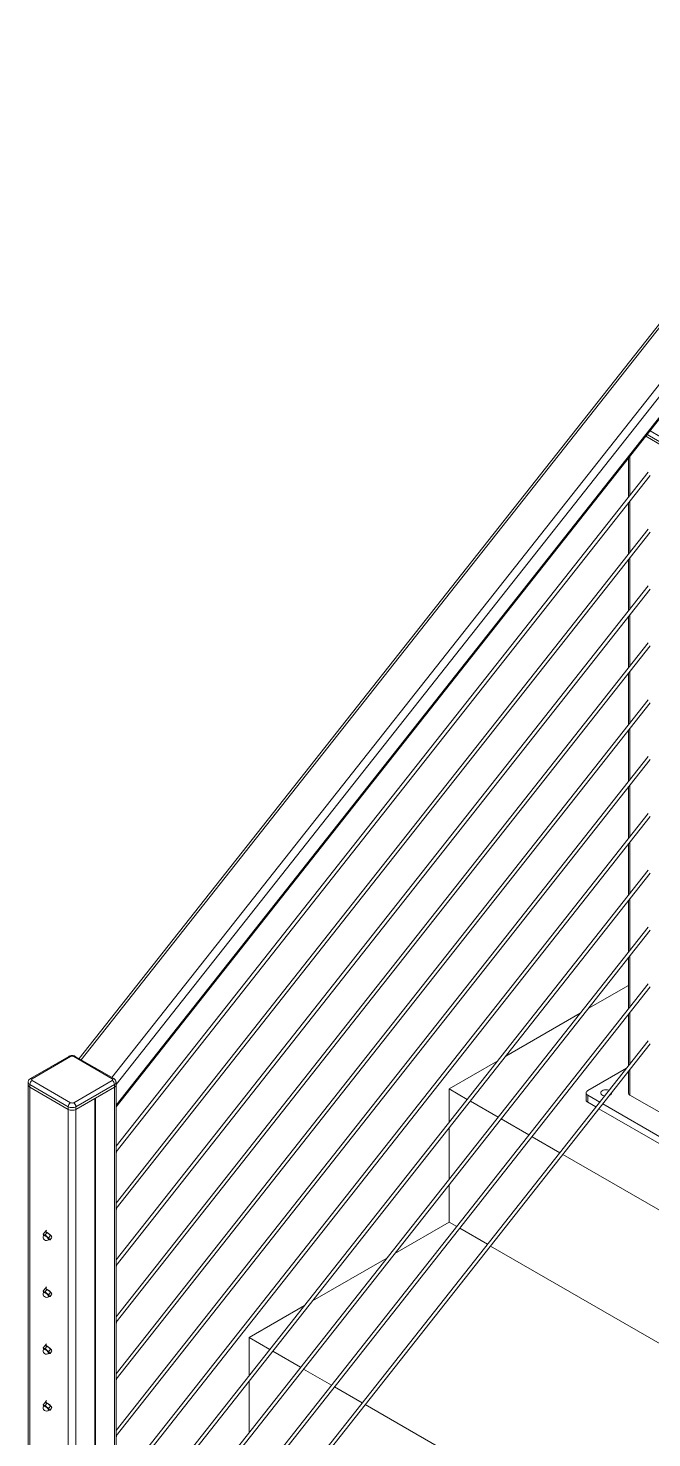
# Model space of a CAD drawing. Header units: inches. Extents: x 0.03 to 2.74, y 0.01 to 1.91.
# Drawn here: x 1.0198 to 1.1138, y 0.3747 to 0.5872 of the extents above; entities that cross this region are included whole.
import ezdxf

# ---------------------------------------------------------------- set-up
doc = ezdxf.new("R2010")
doc.units = ezdxf.units.IN
doc.header["$MEASUREMENT"] = 0

msp = doc.modelspace()

# ---------------------------------------------------------------- linework, layer by layer
at = {"linetype": 'Continuous', "lineweight": 15}
for p, q in [((1.200425533235997, 0.650988846879453), (1.027453124656306, 0.4318461585634432)), ((1.200894123086923, 0.6510387520651947), (1.027747983206481, 0.431675951991483)), ((1.205533930394486, 0.648360248320094), (1.032387790514044, 0.4289974482463822)), ((1.206113905875816, 0.6472453563603524), (1.033003635065268, 0.427927998562546)), ((1.206113905875816, 0.6441250393961162), (1.033003635065268, 0.4248076845922583)), ((1.033003621237562, 0.4245534275733843), (1.20600252370234, 0.64372967606384)), ((1.116279944775364, 0.5237263493563603), (1.112846632489543, 0.5257083583507164)), ((1.116279944775364, 0.5241281891254798), (1.113064526026985, 0.525984410858128)), ((1.113500278532603, 0.5265364745156886), (1.116627932829702, 0.5247309181223219)), ((1.110239954308327, 0.5224058945253198), (1.110239954308327, 0.5164795992303044)), ((1.110480186505141, 0.5167839545740205), (1.110480186505141, 0.5227102518650016)), ((1.11323128816381, 0.5202693901972584), (1.033003628151415, 0.4186271389228865)), ((1.033027311555216, 0.4178165071641418), (1.113528843116695, 0.5198057293627945)), ((1.110239954308327, 0.515638958401201), (1.110239954308327, 0.5079069928721784)), ((1.110480186505141, 0.5082113482158946), (1.110480186505141, 0.5159433137449171)), ((1.11323128816381, 0.5116967838391324), (1.033003628151415, 0.4100545305687949)), ((1.033027311555216, 0.4092438988100502), (1.113528843116695, 0.5112331230046685)), ((1.110239954308327, 0.507066352043075), (1.110239954308327, 0.4993343855160697)), ((1.110480186505141, 0.4996387408597859), (1.110480186505141, 0.5073707073867911)), ((1.11323128816381, 0.5031241754850408), (1.033003628151415, 0.401481924210669)), ((1.033027311555216, 0.4006712944478899), (1.113528843116695, 0.5026605156485597)), ((1.110239954308327, 0.4984937446869663), (1.110239954308327, 0.490761778159961)), ((1.110480186505141, 0.4910661345016599), (1.110480186505141, 0.4987981010286652)), ((1.11323128816381, 0.4945515691269149), (1.033003628151415, 0.3929093158565775)), ((1.033027311555216, 0.3920986860937983), (1.113528843116695, 0.494087908292451)), ((1.110239954308327, 0.4899211374556053), (1.110239954308327, 0.4821891713028436)), ((1.110480186505141, 0.4824935276445425), (1.110480186505141, 0.4902254936725565)), ((1.11323128816381, 0.4859789625816672), (1.033003628151415, 0.3843367114944171)), ((1.033027311555216, 0.3835260777397068), (1.113528843116695, 0.4855153015912685)), ((1.110239954308327, 0.4813485304737402), (1.110239954308327, 0.4736165644457263)), ((1.110480186505141, 0.4739209207874252), (1.110480186505141, 0.4816528868154392)), ((1.11323128816381, 0.4774063554126802), (1.033003628151415, 0.3757641031403256)), ((1.033027311555216, 0.3749534733775465), (1.113528843116695, 0.4769426945782163)), ((1.110239954308327, 0.4727759236166229), (1.110239954308327, 0.4650439570896175)), ((1.110480186505141, 0.4653483144292992), (1.110480186505141, 0.4730802799583218)), ((1.11323128816381, 0.4688337480565715), (1.033003628151415, 0.3671914987781652)), ((1.033027311555216, 0.366380865023455), (1.113528843116695, 0.4683700872221075)), ((1.110239954308327, 0.4642033162605141), (1.110239954308327, 0.4564713507314916)), ((1.110480186505141, 0.4567757060752077), (1.110480186505141, 0.4645076736001958)), ((1.11323128816381, 0.4602611416984455), (1.033003628151415, 0.3586188904240737)), ((1.033027311555216, 0.3578082566693634), (1.113528843116695, 0.4597974808639816)), ((1.110239954308327, 0.4556307099023881), (1.110239954308327, 0.4478987423774001)), ((1.110480186505141, 0.4482030997170818), (1.110480186505141, 0.4559350652461043)), ((1.11323128816381, 0.4516885353403197), (1.033003628151415, 0.3500462820699822)), ((1.033027311555216, 0.3492356483152719), (1.113528843116695, 0.4512248745058557)), ((1.110239954308327, 0.4470581015482966), (1.110239954308327, 0.4393261380152397)), ((1.110480186505141, 0.4396304913629903), (1.110480186505141, 0.4473624588879783)), ((1.11323128816381, 0.4431159269862281), (1.033003628151415, 0.3414736737158907)), ((1.033027311555216, 0.3406630399611804), (1.113528843116695, 0.4426522661517641)), ((1.1102399508514, 0.4428811772620685), (1.104183235773709, 0.4393847100721143)), ((1.10296426816097, 0.4386810150478496), (1.091752598037999, 0.432208655653902)), ((1.110239954308327, 0.4384854971861363), (1.110239954308327, 0.4307535296611482)), ((1.110480186505141, 0.43105788700083), (1.110480186505141, 0.4387898505338869)), ((1.11323128816381, 0.4345433226240677), (1.033003628151415, 0.332901065361799)), ((1.033027311555216, 0.3320904395909511), (1.113528843116695, 0.4340796617896038)), ((1.025905638399563, 0.4321875990775794), (1.020105855930856, 0.4288394559256252)), ((1.026151681689911, 0.4321632349579722), (1.020351899221203, 0.428815091806018)), ((1.032415404443334, 0.4288150957973005), (1.026615646173112, 0.4321632249797661)), ((1.032661454647534, 0.4288394639081901), (1.026861696377313, 0.4321875930906557)), ((1.09053363042526, 0.4315049606296373), (1.083221318141094, 0.4272836526010563)), ((1.104100445839737, 0.4270159697876987), (1.109959659789711, 0.430398422003499)), ((1.110239954308327, 0.4299128888320448), (1.110239954308327, 0.4266811610602987)), ((1.110480186505141, 0.4263463463459751), (1.110480186505141, 0.4302172461717265)), ((1.019763682426976, 0.4282793275479557), (1.019763682426976, 0.427877486281862)), ((1.019763682426976, 0.427877486281862), (1.019763682426976, 0.3141741760630488)), ((1.025803686721719, 0.4245963916337313), (1.020003928451497, 0.427944520816197)), ((1.020003928451497, 0.4275426795501033), (1.020003928451497, 0.427944520816197)), ((1.025803686721719, 0.4241945503676375), (1.020003928451497, 0.4275426795501033)), ((1.020003928451497, 0.31383936933129), (1.020003928451497, 0.4275426795501033)), ((1.020351916505836, 0.4285472508110217), (1.026151674776058, 0.4251991216285561)), ((1.026615642716186, 0.4251991096547088), (1.032415425184893, 0.428547252806663)), ((1.032763406325379, 0.4279445268031206), (1.026963623856672, 0.4245963836511665)), ((1.032763406325379, 0.4275426855370269), (1.026963623856672, 0.4241945423850727)), ((1.029921508490846, 0.4259020928381486), (1.032763406325379, 0.4275426855370269)), ((1.032763406325379, 0.4275426855370269), (1.032763406325379, 0.4279445268031206)), ((1.032763406325379, 0.3138393753182137), (1.032763406325379, 0.4275426855370269)), ((1.033003641979121, 0.4278774942644269), (1.033003641979121, 0.4282793355305206)), ((1.033003641979121, 0.3141741840456137), (1.033003641979121, 0.4278774942644269)), ((1.085955729758374, 0.4257051103746167), (1.083221318141094, 0.4272836526010563)), ((1.083221318141094, 0.4272836526010563), (1.083221318141094, 0.4222408215769573)), ((1.029805521691204, 0.425835135083951), (1.026963623856672, 0.4241945423850727)), ((1.029805521691204, 0.3121318248651379), (1.029805521691204, 0.425835135083951)), ((1.029921508490846, 0.3121987826193354), (1.029921508490846, 0.4259020928381486)), ((1.090604117157636, 0.4230216534480091), (1.086411556636474, 0.4254419671190512)), ((1.103860213642922, 0.4266811590646576), (1.103860213642922, 0.4256095850163618)), ((1.105928378719863, 0.4252911011601199), (1.104100445839737, 0.4263463443503339)), ((1.104100445839737, 0.4263463443503339), (1.104100445839737, 0.425274770302038)), ((1.105347331591303, 0.4245549584792845), (1.104100445839737, 0.425274770302038)), ((1.116279944775364, 0.4229982171635095), (1.110480186505141, 0.4263463463459751)), ((1.025803686721719, 0.4241945503676375), (1.025803686721719, 0.4245963916337313)), ((1.025803686721719, 0.3104912401488245), (1.025803686721719, 0.4241945503676375)), ((1.026963623856672, 0.4241945423850727), (1.026963623856672, 0.4245963836511665)), ((1.026963623856672, 0.3104912321662595), (1.026963623856672, 0.4241945423850727)), ((1.116279944775364, 0.4182436952271419), (1.105803158469403, 0.4242918152237189)), ((1.116279944775364, 0.4193152692754378), (1.106384205597963, 0.4250279579045543)), ((1.083221318141094, 0.4214001767559227), (1.083221318141094, 0.4136682132228657)), ((1.095252504556899, 0.4203381965214016), (1.091059944035737, 0.4227585101924435)), ((1.099900895413088, 0.4176547375991527), (1.095708331434999, 0.4200750532658359)), ((1.033003635065268, 0.417576340822443), (1.033093487500183, 0.4176901882566714)), ((1.141218918127946, 0.3938023507981941), (1.100356722291189, 0.4173915943435872)), ((1.083221318141094, 0.4128275684018311), (1.083221318141094, 0.4071916002741801)), ((1.033003635065268, 0.4090037344643171), (1.033093487500183, 0.4091175799025799)), ((1.083221318141094, 0.4071916002741801), (1.075048922531017, 0.4024737767101808)), ((1.084357844969443, 0.4065354973017187), (1.083221318141094, 0.4071916002741801)), ((1.089006232368706, 0.4038520403751111), (1.084813671847543, 0.4062723540461531)), ((1.022017847436998, 0.4053581852490032), (1.022274268420852, 0.4056830484998433)), ((1.022017847436998, 0.4053581852490032), (1.022089077408583, 0.4051662931309037)), ((1.022335874308919, 0.4052558516119565), (1.02214572260705, 0.4052675720906278)), ((1.022274268420852, 0.4056830484998433), (1.022464395924235, 0.405671310060401)), ((1.022528936742944, 0.4059952598372049), (1.022313086249094, 0.405721790889513)), ((1.022335874308919, 0.4052558516119565), (1.022592295292773, 0.4055807148627966)), ((1.022858606543489, 0.4048486124489263), (1.023115027527343, 0.4051734756997664)), ((1.022873191316608, 0.4045554413711027), (1.02286237459343, 0.4045590943463395)), ((1.023063315363065, 0.4045437049273017), (1.022929836515074, 0.4046567203308268)), ((1.023063315363065, 0.4045437049273017), (1.0232911683059, 0.4048323680348312)), ((1.023115027527343, 0.4051734756997664), (1.02324850983226, 0.4050604583006)), ((1.073829954918278, 0.4017700816859162), (1.062618284795307, 0.3952977222919685)), ((1.141218918127946, 0.3737102984713179), (1.089462059246806, 0.4035888971195455)), ((1.033003635065268, 0.4004311261102256), (1.033093487500183, 0.4005449755404195)), ((1.022017847436998, 0.3967855768949117), (1.022274268420852, 0.3971104401457519)), ((1.022017847436998, 0.3967855768949117), (1.022089077408583, 0.3965936847768122)), ((1.022335874308919, 0.396683243257865), (1.02214572260705, 0.3966949657325019)), ((1.022274268420852, 0.3971104401457519), (1.022464395924235, 0.3970987037022751)), ((1.022528936742944, 0.397422653479079), (1.022313086249094, 0.3971491825354215)), ((1.022335874308919, 0.396683243257865), (1.022592295292773, 0.397008106508705)), ((1.022858606543489, 0.3962760080867659), (1.023115027527343, 0.3966008673456748)), ((1.022873191316608, 0.3959828350129768), (1.02286237459343, 0.3959864879882136)), ((1.023063315363065, 0.3959711005651413), (1.022929836515074, 0.3960841119767353)), ((1.023063315363065, 0.3959711005651413), (1.0232911683059, 0.3962597636726709)), ((1.023115027527343, 0.3966008673456748), (1.02324850983226, 0.3964878539384397)), ((1.061399317182568, 0.3945940272677039), (1.053062565456546, 0.3897813229375635)), ((1.033003635065268, 0.3918585217480653), (1.033093487500183, 0.3919723671863279)), ((1.056180059846511, 0.3879816317337408), (1.053062565456546, 0.3897813229375635)), ((1.053062565456546, 0.3897813229375635), (1.053062565456546, 0.3840320079157767)), ((1.022017847436998, 0.3882129725327514), (1.022274268420852, 0.3885378357835915)), ((1.022017847436998, 0.3882129725327514), (1.022089077408583, 0.3880210804146519)), ((1.022335874308919, 0.3881106388957046), (1.02214572260705, 0.3881223573784103)), ((1.022274268420852, 0.3885378357835915), (1.022464395924235, 0.3885260953481836)), ((1.022528936742944, 0.3888500451249874), (1.022313086249094, 0.3885765781732611)), ((1.022335874308919, 0.3881106388957046), (1.022592295292773, 0.3884355021465448)), ((1.022858606543489, 0.3877033997326744), (1.023115027527343, 0.3880282629835144)), ((1.022873191316608, 0.3874102266588852), (1.02286237459343, 0.387413879634122)), ((1.023063315363065, 0.3873984922110497), (1.022929836515074, 0.3875115076145749)), ((1.023063315363065, 0.3873984922110497), (1.0232911683059, 0.3876871553185793)), ((1.023115027527343, 0.3880282629835144), (1.02324850983226, 0.3879152455843481)), ((1.0608284507027, 0.385298172811492), (1.056635886724611, 0.3877184884781752)), ((1.065476838101963, 0.3826147158848844), (1.0612842775808, 0.3850350295559264)), ((1.033003635065268, 0.3832859133939737), (1.033093487500183, 0.3833997588322364)), ((1.053062565456546, 0.3831913630947421), (1.053062565456546, 0.3754593995616852)), ((1.070125225501226, 0.3799312589582768), (1.065932664980063, 0.3823515726293188)), ((1.022017847436998, 0.3796403641786599), (1.022274268420852, 0.3799652274294999)), ((1.022017847436998, 0.3796403641786599), (1.022089077408583, 0.3794484720605603)), ((1.022335874308919, 0.3795380305416131), (1.02214572260705, 0.3795497490243188)), ((1.022274268420852, 0.3799652274294999), (1.022464395924235, 0.3799534909860232)), ((1.022528936742944, 0.3802774367708958), (1.022313086249094, 0.3800039698191696)), ((1.022335874308919, 0.3795380305416131), (1.022592295292773, 0.3798628937924532)), ((1.022858606543489, 0.3791307913785829), (1.023115027527343, 0.3794556546294229)), ((1.022873191316608, 0.3788376222967249), (1.02286237459343, 0.3788412712800305)), ((1.023063315363065, 0.3788258838569583), (1.022929836515074, 0.3789388992604834)), ((1.023063315363065, 0.3788258838569583), (1.0232911683059, 0.3791145469644878)), ((1.023115027527343, 0.3794556546294229), (1.02324850983226, 0.3793426372302566)), ((1.111060165443398, 0.3563000211347013), (1.070581052379326, 0.3796681157027113)), ((1.033003635065268, 0.3747133050398822), (1.033093487500183, 0.374827154470076))]:
    msp.add_line(p, q, dxfattribs=at)
at = {"linetype": 'Continuous', "lineweight": 15, "flags": 128}
for points in [[(1.106665392003629, 0.4262248397346829), (1.106583431732029, 0.4262406711564776), (1.106388737628672, 0.4263038771051824), (1.106230790654553, 0.4263950579525026), (1.106121306333753, 0.4265074504703451), (1.106068418814448, 0.4266327348304657), (1.10607604479442, 0.4267616093491404), (1.10614362079464, 0.4268845169005685), (1.106266134271611, 0.426992345386942), (1.106434493508502, 0.4270770922869704), (1.106636215543538, 0.4271324733264535), (1.106856324970899, 0.427154377484479), (1.10707852929575, 0.4271411942785828), (1.107286332064589, 0.4270938895991152), (1.107337186911082, 0.4270759467889104)], [(1.022089077408583, 0.4051662931309037), (1.022069528488937, 0.4051985791043177), (1.022057501841466, 0.4052259475894073), (1.022053222166395, 0.4052479434388718), (1.022056748231478, 0.405264181359016), (1.022068003984328, 0.4052743778429297), (1.022086844234031, 0.4052783831017199), (1.022112899089447, 0.4052761032383956), (1.02214572260705, 0.4052675720906278)], [(1.022082481592724, 0.405180759843699), (1.022061335573011, 0.4052252736812567), (1.022067537299243, 0.4052676437204459), (1.022121652027474, 0.4052714296069003), (1.022217775327154, 0.4052362107255664), (1.022345529504776, 0.4051658118341474), (1.022491017715605, 0.4050678381756869), (1.022638507486908, 0.4049529291246472), (1.02277203473187, 0.4048335427736122), (1.022877076902051, 0.4047225847892622), (1.022942298735291, 0.4046321130388125), (1.022960627359865, 0.4045719224422986), (1.022930037016814, 0.404548516968228), (1.02286466999266, 0.4045606600993977)], [(1.022929836515074, 0.4046567203308268), (1.022949381977794, 0.4046244363530541), (1.022961408625265, 0.4045970678679645), (1.022965688300336, 0.4045750720185), (1.02296216569218, 0.4045588321027145), (1.022950882283917, 0.4045486196536711), (1.022932066232699, 0.4045446303596863), (1.022906011377284, 0.4045469102230106), (1.022873191316608, 0.4045554413711027)], [(1.022089077408583, 0.3965936847768122), (1.022069528488937, 0.3966259727461918), (1.022057501841466, 0.3966533392353158), (1.022053222166395, 0.3966753350847803), (1.022056748231478, 0.3966915750008901), (1.022068003984328, 0.3967017714848038), (1.022086844234031, 0.3967057767435939), (1.022112899089447, 0.3967034968802696), (1.02214572260705, 0.3966949657325019)], [(1.022093132383428, 0.3965914397219601), (1.022061335573011, 0.3966526673231308), (1.022067537299243, 0.3966950373623199), (1.022121652027474, 0.3966988232487744), (1.022217775327154, 0.3966636043674405), (1.022345529504776, 0.3965932034800559), (1.022491017715605, 0.396495231817561), (1.022638507486908, 0.3963803207705556), (1.02277203473187, 0.3962609364154863), (1.022877076902051, 0.3961499784311363), (1.022942298735291, 0.396059504684721), (1.022960627359865, 0.3959993160841726), (1.022930037016814, 0.3959759086141364), (1.02286466999266, 0.3959880537412718)], [(1.022929836515074, 0.3960841119767353), (1.022949381977794, 0.3960518299949281), (1.022961408625265, 0.3960244595138729), (1.022965688300336, 0.3960024636644084), (1.02296216569218, 0.3959862257445885), (1.022950882283917, 0.3959760132955451), (1.022932066232699, 0.3959720220055948), (1.022906011377284, 0.395974301868919), (1.022873191316608, 0.3959828350129768)], [(1.022089077408583, 0.3880210804146519), (1.022069528488937, 0.3880533643921003), (1.022057501841466, 0.3880807348731554), (1.022053222166395, 0.3881027307226199), (1.022056748231478, 0.3881189666467985), (1.022068003984328, 0.3881291631307122), (1.022086844234031, 0.3881331683895023), (1.022112899089447, 0.3881308885261781), (1.02214572260705, 0.3881223573784103)], [(1.022093132383428, 0.3880188313678686), (1.022061335573011, 0.3880800589690392), (1.022067537299243, 0.3881224290082284), (1.022121652027474, 0.3881262148946828), (1.022217775327154, 0.388090996013349), (1.022345529504776, 0.3880205991178955), (1.022491017715605, 0.3879226234634695), (1.022638507486908, 0.3878077164083953), (1.02277203473187, 0.3876883280613947), (1.022877076902051, 0.3875773700770447), (1.022942298735291, 0.3874868963306295), (1.022960627359865, 0.3874267077300811), (1.022930037016814, 0.3874033042519761), (1.02286466999266, 0.3874154453871803)], [(1.022929836515074, 0.3875115076145749), (1.022949381977794, 0.3874792216408365), (1.022961408625265, 0.3874518551517125), (1.022965688300336, 0.3874298593022481), (1.02296216569218, 0.387413617390497), (1.022950882283917, 0.3874034049414536), (1.022932066232699, 0.3873994176434344), (1.022906011377284, 0.3874016975067587), (1.022873191316608, 0.3874102266588852)], [(1.022089077408583, 0.3794484720605603), (1.022069528488937, 0.3794807600299399), (1.022057501841466, 0.3795081265190639), (1.022053222166395, 0.3795301223685283), (1.022056748231478, 0.3795463582927071), (1.022068003984328, 0.3795565547766208), (1.022086844234031, 0.3795605640273421), (1.022112899089447, 0.3795582841640178), (1.02214572260705, 0.3795497490243188)], [(1.022093132383428, 0.3794462270057083), (1.022061335573011, 0.3795074506149477), (1.022067537299243, 0.3795498206541369), (1.022121652027474, 0.3795536105325225), (1.022217775327154, 0.3795183876592574), (1.022345529504776, 0.379447990763804), (1.022491017715605, 0.3793500191013091), (1.022638507486908, 0.3792351080543038), (1.02277203473187, 0.3791157236992344), (1.022877076902051, 0.3790047657148845), (1.022942298735291, 0.3789142919684691), (1.022960627359865, 0.3788540993759896), (1.022930037016814, 0.3788306958978845), (1.02286466999266, 0.3788428370330887)], [(1.022929836515074, 0.3789388992604834), (1.022949381977794, 0.378906613286745), (1.022961408625265, 0.378879246797621), (1.022965688300336, 0.3788572509481566), (1.02296216569218, 0.3788410090364055), (1.022950882283917, 0.3788308005792932), (1.022932066232699, 0.3788268092893429), (1.022906011377284, 0.3788290891526672), (1.022873191316608, 0.3788376222967249)]]:
    msp.add_lwpolyline(points, dxfattribs=at)
at = {"linetype": 'Continuous', "lineweight": 15}
for centre, radius, start, end in [((1.026007527315676, 0.4319620062204261), 0.0002475348226518451, 54.38329721164802, 114.306294029508), ((1.026383654303473, 0.4317155474863874), 0.0005042175776952662, 62.60626515949665, 117.3912703885493), ((1.026759807930095, 0.4319619875568909), 0.0002475461826443507, 65.69501258169691, 125.6169212071058), ((1.020174169880279, 0.4279184386508159), 0.0004125252063113021, 185.6972738175104, 245.6266199334964), ((1.020174275337333, 0.4283204067139003), 0.0004126842250516751, 185.7801521730127, 245.6205483892338), ((1.020759453358528, 0.4279101371348327), 0.0007563068971586356, 122.6054668721358, 177.3942865064378), ((1.020207739449644, 0.4286138483057709), 0.0002475499669312149, 54.38427151852206, 114.2936835768091), ((1.020402725434697, 0.4286811745879396), 0.0001432380022062977, 110.7834849861031, 249.2239099723181), ((1.032558866806444, 0.4286209519967607), 0.0002413985603047514, 64.8292971859539, 126.4625102857572), ((1.03236459705241, 0.4286811703666927), 0.0001432390028449809, 290.7841540997667, 69.2247197841658), ((1.03200790348267, 0.427910156316391), 0.0007562842558854816, 2.604790901669715, 57.39479844692207), ((1.032603217272744, 0.4283130035681204), 0.000401790566002944, 293.4961807945936, 355.2623722642743), ((1.03259313498219, 0.4279184531433777), 0.0004125452996875867, 294.3766769109938, 354.302095970828), ((1.02655921162875, 0.4245620079523675), 0.000756306897158378, 122.6054668721472, 177.3942865064699), ((1.026383670299742, 0.4256468004448162), 0.0005042204334791002, 242.6059656653684, 297.3910770142269), ((1.026208121013961, 0.4245620131644364), 0.0007562842558861211, 2.604790901701796, 57.39479844689316), ((1.104270709719801, 0.4256505275827696), 0.0004125328143036924, 185.6958001890183, 245.6236753181801), ((1.104227521314391, 0.4266811570690162), 0.0003581169262265993, 110.7838550713539, 249.2161449286406), ((1.10724865199059, 0.4267442996125543), 0.0004574052873630891, 289.0005190906629, 354.4301364855742), ((1.110650450385207, 0.4267221036267071), 0.000412532814304524, 185.6958001890828, 245.6236753180901), ((1.026383662991975, 0.4257156695860379), 0.001260617153849777, 242.6081636974473, 297.3910476955427), ((1.026383662991975, 0.4253138283199448), 0.001260617153850418, 242.6081636974624, 297.3910476955276), ((1.032871505088231, 0.4176615287755426), 0.0002238248356971373, 7.356591044933645, 53.82522267077663), ((1.032871504866491, 0.4090889226626084), 0.000223824768655777, 7.356014796715003, 53.82513980394806), ((1.022509453784642, 0.404911505538436), 0.000492125984252134, 150.0987510803832, 313.3321919887341), ((1.022004792507403, 0.404272140768771), 0.0008881308556210352, 18.47230682540527, 84.95836490143097), ((1.021516054826275, 0.4037543768622489), 0.001638975690281573, 50.15735499006625, 67.40692593335399), ((1.022379133511616, 0.4054126753806988), 0.0003160927690982076, 41.87163064680575, 102.0607670603948), ((1.021835235123514, 0.4041589513670033), 0.001638008586870178, 50.15222394587266, 67.41205697752002), ((1.02148144895046, 0.403541029214088), 0.001828276019997831, 37.60701513403829, 53.61037485991524), ((1.021621980092905, 0.4038030161560734), 0.002073606453334308, 33.8705654312791, 61.40280452685641), ((1.021801041531317, 0.4039457061900351), 0.001826974753586959, 37.60127853796145, 53.61611145602516), ((1.032871505309783, 0.4005163138179899), 0.0002238249029658656, 7.357167323072512, 53.82530552036625), ((1.022509453784642, 0.3963388985895042), 0.0004921259842521893, 150.098751080372, 313.3321919887385), ((1.02200480436021, 0.3956995474311977), 0.0008881148556417761, 18.4716302482561, 84.95904147858988), ((1.021516027274344, 0.3951817250424642), 0.001639028248084061, 50.15763366418458, 67.40664725920361), ((1.022379133511616, 0.3968400670266066), 0.000316092769098928, 41.87163064684193, 102.0607670602908), ((1.021835194577734, 0.3955862781069097), 0.001638085930577129, 50.15263452453949, 67.41164639887559), ((1.021481467561416, 0.3949684481204631), 0.00182824464066317, 37.60669425295504, 53.61037464345212), ((1.021622032065518, 0.3952304613238912), 0.002073534584218657, 33.8701836513235, 61.4033575548163), ((1.021800916501031, 0.3953729658669312), 0.001827156770671311, 37.60226410894529, 53.61544698432797), ((1.032871504866491, 0.3919437099463565), 0.0002238247686558092, 7.356014796715003, 53.82513980397323), ((1.022509453784642, 0.3877662916405724), 0.0004921259842521617, 150.0987510803776, 313.3321919887385), ((1.022004784356048, 0.3871269195874746), 0.0008881400042837161, 18.47241391023124, 84.95788906575581), ((1.021516082372999, 0.386609207603098), 0.001638923142451465, 50.15707635073107, 67.40720457268549), ((1.022379133511617, 0.3882674626644473), 0.0003160927690977575, 41.87163064679954, 102.0607670604945), ((1.021835275659011, 0.3870138035397876), 0.001637931262860916, 50.15181343257459, 67.41246749081728), ((1.021481430336608, 0.3863957892341169), 0.001828307403668873, 37.60733602947387, 53.61037506378715), ((1.021621953992355, 0.3866577782881234), 0.002073641029714333, 33.8706947380123, 61.40250397260603), ((1.021801057576886, 0.3868005016193076), 0.001826957070973742, 37.60138318774229, 53.61632790556419), ((1.03287150486649, 0.3833711015922645), 0.0002238247686567218, 7.356014796812732, 53.8251398038568), ((1.022509453784642, 0.3791936846916407), 0.000492125984252134, 150.0987510803832, 313.3321919887385), ((1.022004792377094, 0.3785543195333366), 0.0008881310315248894, 18.47231426352639, 84.95835746328761), ((1.021516163454274, 0.3780367330359707), 0.001638768472921419, 50.15625609751228, 67.40802482591005), ((1.022379133511617, 0.3796948543103558), 0.0003160927690977575, 41.87163064679954, 102.0607670604945), ((1.02183513964777, 0.378440974754278), 0.00163819071318439, 50.15319069989858, 67.41109022351534), ((1.021481499740464, 0.3778232517748256), 0.001828209157876582, 37.60690321972525, 53.61080787353539), ((1.021621983627497, 0.3780851954928219), 0.002073604404078772, 33.87065631336153, 61.40288489275725), ((1.021801025483237, 0.3782278769717051), 0.001826992439697687, 37.60117390333854, 53.61589499309216), ((1.032871505309783, 0.3747984927476465), 0.000223824902965645, 7.357167323065697, 53.82530552039537)]:
    msp.add_arc(centre, radius, start, end, dxfattribs=at)
for points, knots in [([(1.026861696377313, 0.4321875930906557), (1.026821163197592, 0.4322083601053933), (1.026724238400365, 0.4322580191429103), (1.026550161093063, 0.4323018619995043), (1.026345280653778, 0.4323152886593946), (1.026141609273703, 0.4322875003013233), (1.025995619040135, 0.4322368758230957), (1.025922594016003, 0.4321968846037886), (1.025905638399563, 0.4321875990775794)], [0, 0, 0, 0, 0.1394801878297176, 0.3335314183488863, 0.5350401623503485, 0.7442401765450563, 0.9406153504417617, 1, 1, 1, 1]), ([(1.020105855930856, 0.4288394559256252), (1.020064161119478, 0.4288122231727571), (1.019974588638192, 0.4287537193645838), (1.01986542765733, 0.4286299614957321), (1.019791880157219, 0.4284782784575109), (1.019758607269957, 0.4283558566229965), (1.019766360829437, 0.4282897359178119), (1.019767609495537, 0.428279087559043)], [0, 0, 0, 0, 0.2174743125761567, 0.4671975516850378, 0.7108942080160183, 0.9534411772139337, 1, 1, 1, 1]), ([(1.032999687255146, 0.4282796867867302), (1.03299774788204, 0.4283289314654539), (1.032993611605541, 0.4284339600474208), (1.032930172900212, 0.4285817667637818), (1.032833390057116, 0.428712672023803), (1.032737465231048, 0.4287934659579099), (1.032676418567392, 0.4288304084634111), (1.032661454647534, 0.4288394639081901)], [0, 0, 0, 0, 0.2132435074872599, 0.4548037226660184, 0.6877088228730039, 0.9234503596578453, 1, 1, 1, 1]), ([(1.02214572260705, 0.4052675720906278), (1.02214198383504, 0.4052688233317605), (1.02208870505727, 0.4052866539451483), (1.022051987958758, 0.4053237201339402), (1.022017847436998, 0.4053581852490032)], [0, 0, 0, 0, 0.0701737570948176, 1, 1, 1, 1]), ([(1.022090470549984, 0.4051830422835375), (1.022090742836069, 0.4051837643480454), (1.022091446012249, 0.4051856290726481), (1.022084303617972, 0.4051679586567553), (1.022079926924003, 0.4051571306347132)], [0, 0, 0, 0, 0.3872231356779023, 1, 1, 1, 1]), ([(1.022335874308919, 0.4052558516119565), (1.02238771991355, 0.4051900367994281), (1.022457225548813, 0.4051018036620765), (1.022544054451824, 0.4050308273692749), (1.022566115988001, 0.4050127936731542)], [0, 0, 0, 0, 0.7459194414240564, 1, 1, 1, 1]), ([(1.022464395924235, 0.405671310060401), (1.022468133490139, 0.4056700594787005), (1.0225214021084, 0.4056522359109206), (1.02255813745933, 0.4056151752142548), (1.022592295292773, 0.4055807148627966)], [0, 0, 0, 0, 0.07016449882517967, 1, 1, 1, 1]), ([(1.022566115988001, 0.4050127936731542), (1.022637100970944, 0.4049649638039436), (1.022730404803111, 0.4049020954351089), (1.02283385953642, 0.404858936363666), (1.022858606543489, 0.4048486124489263)], [0, 0, 0, 0, 0.7607938633846815, 1, 1, 1, 1]), ([(1.022884789305187, 0.4054165316429275), (1.022861899739473, 0.4054335175302153), (1.022771815334427, 0.4055003673590668), (1.022668992128414, 0.4055463877802551), (1.022592295292773, 0.4055807148627966)], [0, 0, 0, 0, 0.2540902135388174, 1, 1, 1, 1]), ([(1.022848028348243, 0.404549586003477), (1.02285343943717, 0.4045551990969074), (1.022867221642266, 0.4045694958135037), (1.02287120652688, 0.4045679212999019), (1.022873626889353, 0.4045669649626412)], [0, 0, 0, 0, 0.3926141637171543, 1, 1, 1, 1]), ([(1.022929836515074, 0.4046567203308268), (1.022927439648913, 0.4046603713795109), (1.022893287291078, 0.4047123942763911), (1.02287531630112, 0.4047829802810433), (1.022858606543489, 0.4048486124489263)], [0, 0, 0, 0, 0.07018157202188384, 1, 1, 1, 1]), ([(1.022873191316608, 0.4045554413711027), (1.022876988757773, 0.4045542682506106), (1.02293110750407, 0.4045375496741969), (1.02299961497301, 0.4045407392032771), (1.023063315363065, 0.4045437049273017)], [0, 0, 0, 0, 0.07016868321049698, 1, 1, 1, 1]), ([(1.023115027527342, 0.4051734756997664), (1.023099036884255, 0.4051948901756142), (1.023032183748786, 0.4052844190861807), (1.022948475401091, 0.4053594485348155), (1.022884789305187, 0.4054165316429275)], [0, 0, 0, 0, 0.2391906224745778, 1, 1, 1, 1]), ([(1.02324850983226, 0.4050604583006), (1.023250910236297, 0.4050568133842608), (1.023279936687257, 0.4050127378937403), (1.023295251533327, 0.4049528945957284), (1.023309299885661, 0.4048980001663992)], [0, 0, 0, 0, 0.08269712477657395, 1, 1, 1, 1]), ([(1.02214572260705, 0.3966949657325019), (1.022141983834867, 0.3966962169756318), (1.022088704944528, 0.3967140476543291), (1.022051987907196, 0.3967511127711863), (1.022017847436998, 0.3967855768949117)], [0, 0, 0, 0, 0.07017361207447119, 1, 1, 1, 1]), ([(1.022090470549984, 0.396610433929446), (1.022090742830527, 0.3966111558988293), (1.022091445996039, 0.3966130203874311), (1.022084303620695, 0.3965953514364205), (1.022079926924003, 0.3965845242765873)], [0, 0, 0, 0, 0.3872211300668832, 0.9999999999999999, 0.9999999999999999, 0.9999999999999999, 0.9999999999999999]), ([(1.022335874308919, 0.396683243257865), (1.022387719558524, 0.3966174279963583), (1.022457224462592, 0.396529194581108), (1.022544054421408, 0.3964582203044691), (1.022566115988001, 0.3964401873150283)], [0, 0, 0, 0, 0.7459221806143219, 1, 1, 1, 1]), ([(1.022464395924235, 0.3970987037022751), (1.022468133489966, 0.3970974531225713), (1.022521401995669, 0.3970796296200857), (1.022558137407774, 0.3970425678514989), (1.022592295292773, 0.397008106508705)], [0, 0, 0, 0, 0.07016464383783262, 1, 1, 1, 1]), ([(1.022566115988001, 0.3964401873150283), (1.022637100660794, 0.3963923567645762), (1.022730403855893, 0.3963294876548809), (1.022833859509739, 0.396286331276567), (1.022858606543489, 0.3962760080867659)], [0, 0, 0, 0, 0.7607957339270736, 0.9999999999999999, 0.9999999999999999, 0.9999999999999999, 0.9999999999999999]), ([(1.022884789305187, 0.3968439252848015), (1.02286189975206, 0.3968609111960326), (1.022771815643755, 0.3969277609356713), (1.022668992219504, 0.3969737802693986), (1.022592295292772, 0.397008106508705)], [0, 0, 0, 0, 0.2540909107932618, 1, 1, 1, 1]), ([(1.022848028348243, 0.3959769776493855), (1.022853439434441, 0.3959825906649172), (1.022867221484488, 0.3959968870294786), (1.022871206477719, 0.3959953140209683), (1.022873626889353, 0.3959943586045153)], [0, 0, 0, 0, 0.3926183826446067, 1, 1, 1, 1]), ([(1.022929836515074, 0.3960841119767353), (1.022927439654622, 0.3960877643691276), (1.02289329305786, 0.3961397977572856), (1.022875318970926, 0.3962103801247517), (1.022858606543489, 0.3962760080867659)], [0, 0, 0, 0, 0.07019324556191668, 1, 1, 1, 1]), ([(1.022873191316608, 0.3959828350129768), (1.022876988766101, 0.3959816612013671), (1.022931109964291, 0.3959649320543734), (1.02299961605101, 0.3959681284482992), (1.023063315363065, 0.3959711005651412)], [0, 0, 0, 0, 0.07016565818489216, 1, 1, 1, 1]), ([(1.023115027527343, 0.3966008673456748), (1.023099036930011, 0.3966222825293081), (1.02303218491047, 0.396711813160655), (1.022948475745755, 0.3967868425045746), (1.022884789305187, 0.3968439252848015)], [0, 0, 0, 0, 0.2391939307373336, 1, 1, 1, 1]), ([(1.02324850983226, 0.3964878539384397), (1.023250910229491, 0.396484207675987), (1.023279931836031, 0.3964401231416235), (1.023295249320745, 0.3963802827570842), (1.023309299885661, 0.3963253918123076)], [0, 0, 0, 0, 0.08271069447148126, 0.9999999999999999, 0.9999999999999999, 0.9999999999999999, 0.9999999999999999]), ([(1.02214572260705, 0.3881223573784103), (1.022141983835213, 0.3881236086175459), (1.022088705170008, 0.3881414391656243), (1.022051988010318, 0.3881785064263508), (1.022017847436998, 0.3882129725327514)], [0, 0, 0, 0, 0.07017390211208396, 1, 1, 1, 1]), ([(1.022090470549984, 0.3880378295672856), (1.02209074284161, 0.3880385517269187), (1.022091446028458, 0.388040416687523), (1.022084303615249, 0.3880227448067461), (1.022079926924003, 0.3880119159224957)], [0, 0, 0, 0, 0.3872251410506728, 0.9999999999999999, 0.9999999999999999, 0.9999999999999999, 0.9999999999999999]), ([(1.022335874308919, 0.3881106388957046), (1.022387720268579, 0.3880448245321267), (1.022457226635055, 0.3879565916726274), (1.022544054482242, 0.3878856133637364), (1.022566115988001, 0.3878675789609368)], [0, 0, 0, 0, 0.7459167021382411, 1, 1, 1, 1]), ([(1.022464395924235, 0.3885260953481836), (1.022468133490312, 0.3885248447644863), (1.022521402221134, 0.3885070211314117), (1.022558137510887, 0.3884699615066668), (1.022592295292773, 0.3884355021465448)], [0, 0, 0, 0, 0.07016435380944686, 1, 1, 1, 1]), ([(1.022566115988001, 0.3878675789609367), (1.022637100660794, 0.3878197484104847), (1.022730403855893, 0.3877568793007893), (1.022833859509739, 0.3877137229224754), (1.022858606543489, 0.3877033997326744)], [0, 0, 0, 0, 0.7607957339270736, 0.9999999999999999, 0.9999999999999999, 0.9999999999999999, 0.9999999999999999]), ([(1.022884789305187, 0.38827131693071), (1.022861899726885, 0.3882883027940551), (1.022771815025094, 0.3883551527121245), (1.022668992037321, 0.3884011742207695), (1.022592295292773, 0.3884355021465448)], [0, 0, 0, 0, 0.2540895162727493, 1, 1, 1, 1]), ([(1.022848028348243, 0.3874043732872252), (1.022853439439899, 0.387409986458549), (1.02286722180005, 0.3874242835271783), (1.022871206576043, 0.3874227075084974), (1.022873626889353, 0.3874217502504237)], [0, 0, 0, 0, 0.3926099446969281, 1, 1, 1, 1]), ([(1.022929836515074, 0.3875115076145749), (1.022927439648913, 0.3875151586632591), (1.022893287291078, 0.3875671815601393), (1.02287531630112, 0.3876377675647915), (1.022858606543489, 0.3877033997326743)], [0, 0, 0, 0, 0.07018157202188384, 1, 1, 1, 1]), ([(1.022873191316608, 0.3874102266588852), (1.022876988750712, 0.3874090542261526), (1.022931105418653, 0.3873923460618672), (1.022999614059249, 0.3873955308777089), (1.023063315363065, 0.3873984922110497)], [0, 0, 0, 0, 0.07017124757828563, 1, 1, 1, 1]), ([(1.023115027527342, 0.3880282629835144), (1.023099036838502, 0.3880496767515767), (1.023032182587107, 0.3881392039412847), (1.022948475056422, 0.3882142334946822), (1.022884789305187, 0.38827131693071)], [0, 0, 0, 0, 0.2391873142912767, 1, 1, 1, 1]), ([(1.02324850983226, 0.3879152455843481), (1.023250910236957, 0.3879116006691286), (1.023279937158374, 0.3878675244899062), (1.023295251748201, 0.3878076795095836), (1.023309299885661, 0.3877527834582161)], [0, 0, 0, 0, 0.08269580721064425, 0.9999999999999999, 0.9999999999999999, 0.9999999999999999, 0.9999999999999999]), ([(1.02214572260705, 0.3795497490243188), (1.022141983835213, 0.3795510002634543), (1.022088705170008, 0.3795688308115328), (1.022051988010318, 0.3796058980722593), (1.022017847436998, 0.3796403641786599)], [0, 0, 0, 0, 0.07017390211208396, 1, 1, 1, 1]), ([(1.022090470549984, 0.3794652212131941), (1.02209074284161, 0.3794659433728272), (1.022091446028458, 0.3794678083334315), (1.022084303615249, 0.3794501364526546), (1.022079926924003, 0.3794393075684042)], [0, 0, 0, 0, 0.3872251410506728, 0.9999999999999999, 0.9999999999999999, 0.9999999999999999, 0.9999999999999999]), ([(1.022335874308919, 0.3795380305416131), (1.022387720268579, 0.3794722161780352), (1.022457226635055, 0.3793839833185359), (1.022544054482242, 0.3793130050096449), (1.022566115988001, 0.3792949706068452)], [0, 0, 0, 0, 0.7459167021382411, 1, 1, 1, 1]), ([(1.022464395924235, 0.3799534909860232), (1.022468133489966, 0.3799522404063194), (1.022521401995669, 0.3799344169038338), (1.022558137407774, 0.3798973551352471), (1.022592295292773, 0.3798628937924532)], [0, 0, 0, 0, 0.07016464383783262, 1, 1, 1, 1]), ([(1.022566115988001, 0.3792949706068451), (1.022637101522333, 0.3792471431594403), (1.022730406487107, 0.3791842776990703), (1.022833859583854, 0.3791411160527791), (1.022858606543489, 0.3791307913785829)], [0, 0, 0, 0, 0.7607905378162976, 1, 1, 1, 1]), ([(1.022884789305187, 0.3796987125685496), (1.02286189975206, 0.3797156984797807), (1.022771815643755, 0.3797825482194195), (1.022668992219504, 0.3798285675531468), (1.022592295292772, 0.3798628937924531)], [0, 0, 0, 0, 0.2540909107932618, 1, 1, 1, 1]), ([(1.022848028348243, 0.3788317649331336), (1.022853439434441, 0.3788373779486654), (1.022867221484488, 0.3788516743132267), (1.022871206477719, 0.3788501013047164), (1.022873626889353, 0.3788491458882634)], [0, 0, 0, 0, 0.3926183826446067, 1, 1, 1, 1]), ([(1.022929836515074, 0.3789388992604834), (1.022927439648913, 0.3789425503091675), (1.022893287291078, 0.3789945732060477), (1.02287531630112, 0.3790651592106998), (1.022858606543489, 0.3791307913785829)], [0, 0, 0, 0, 0.07018157202188384, 1, 1, 1, 1]), ([(1.022873191316608, 0.3788376222967249), (1.022876988764831, 0.3788364484884749), (1.022931109589152, 0.3788197194993336), (1.022999615886634, 0.3788229137419504), (1.023063315363065, 0.3788258838569581)], [0, 0, 0, 0, 0.0701661194304797, 0.9999999999999999, 0.9999999999999999, 0.9999999999999999, 0.9999999999999999]), ([(1.023115027527343, 0.3794556546294229), (1.023099036930011, 0.3794770698130563), (1.02303218491047, 0.3795666004444031), (1.022948475745755, 0.3796416297883227), (1.022884789305187, 0.3796987125685496)], [0, 0, 0, 0, 0.2391939307373336, 1, 1, 1, 1]), ([(1.02324850983226, 0.3793426372302566), (1.023250910236297, 0.3793389923139174), (1.023279936687257, 0.3792949168233969), (1.023295251533327, 0.3792350735253849), (1.023309299885661, 0.3791801790960557)], [0, 0, 0, 0, 0.08269712477657395, 1, 1, 1, 1])]:
    msp.add_open_spline(points, degree=3, knots=knots, dxfattribs=at)

doc.saveas('drawing.dxf')
